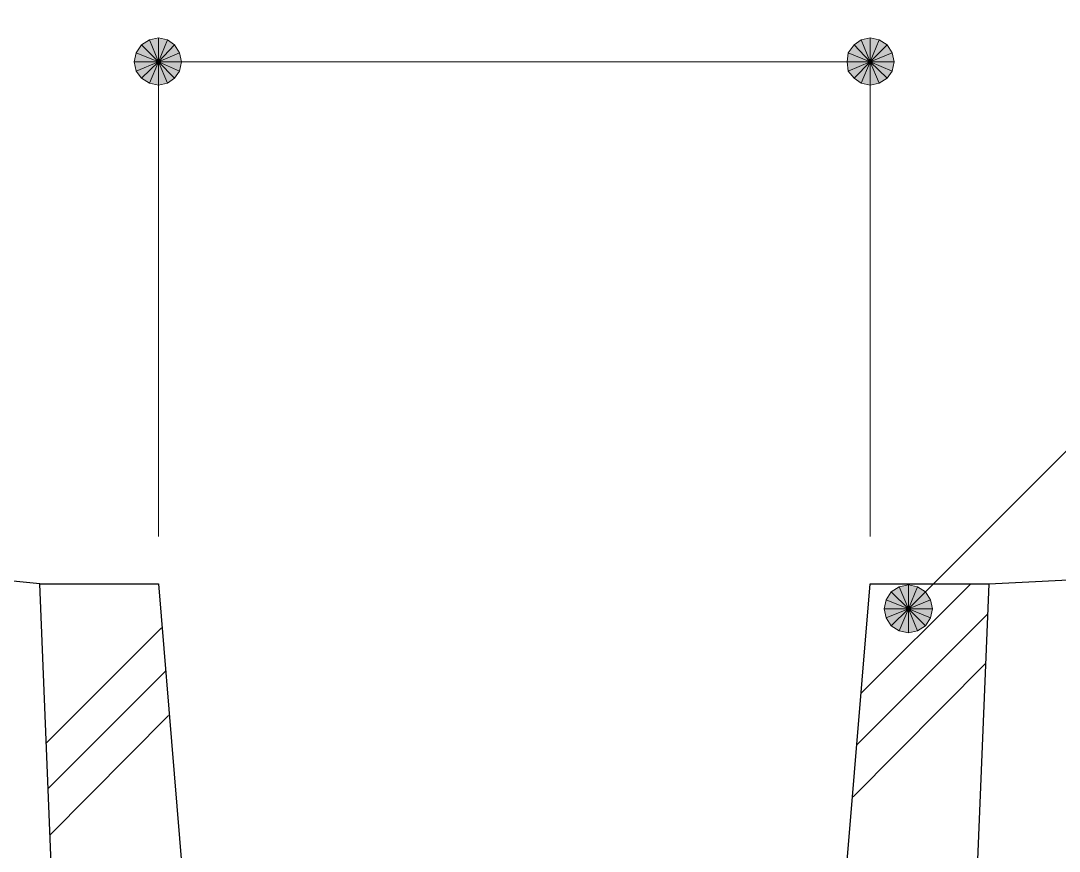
# Model space of a CAD drawing. Header units: millimetres. Extents: x 0 to 420, y 0 to 297.
# Drawn here: x 57.74 to 79.61, y 249.34 to 266.83 of the extents above; entities that cross this region are included whole.
import ezdxf

# ---------------------------------------------------------------- set-up
doc = ezdxf.new("R2010")
doc.units = ezdxf.units.MM

msp = doc.modelspace()

# ---------------------------------------------------------------- hatches: boundary and pattern name
h = msp.add_hatch(color=7)
h.paths.add_polyline_path([(60.643, 266.467), (60.452, 266.425), (60.643, 265.959), (60.643, 266.467)])
h.paths.add_polyline_path([(60.452, 266.425), (60.643, 265.959), (60.283, 266.319), (60.452, 266.425)])
h.paths.add_polyline_path([(60.643, 265.959), (60.283, 266.319), (60.177, 266.15), (60.643, 265.959)])
for points in [[(60.833, 266.425), (60.643, 266.467), (60.643, 265.959), (60.833, 266.425)], [(75.819, 266.425), (75.629, 266.467), (75.629, 265.959), (75.819, 266.425)], [(75.967, 254.254), (76.073, 254.085), (76.433, 254.445), (75.967, 254.254)]]:
    msp.add_hatch(color=7).paths.add_polyline_path(points)
h = msp.add_hatch(color=7)
h.paths.add_polyline_path([(61.129, 265.959), (61.087, 266.15), (60.643, 265.959), (61.129, 265.959)])
h.paths.add_polyline_path([(61.087, 266.15), (60.643, 265.959), (60.981, 266.319), (61.087, 266.15)])
h.paths.add_polyline_path([(60.643, 265.959), (60.981, 266.319), (60.833, 266.425), (60.643, 265.959)])
h = msp.add_hatch(color=7)
h.paths.add_polyline_path([(75.629, 266.467), (75.438, 266.425), (75.629, 265.959), (75.629, 266.467)])
h.paths.add_polyline_path([(75.438, 266.425), (75.629, 265.959), (75.29, 266.319), (75.438, 266.425)])
h.paths.add_polyline_path([(75.629, 265.959), (75.29, 266.319), (75.163, 266.15), (75.629, 265.959)])
h = msp.add_hatch(color=7)
h.paths.add_polyline_path([(76.137, 265.959), (76.094, 266.15), (75.629, 265.959), (76.137, 265.959)])
h.paths.add_polyline_path([(76.094, 266.15), (75.629, 265.959), (75.988, 266.319), (76.094, 266.15)])
h.paths.add_polyline_path([(75.629, 265.959), (75.988, 266.319), (75.819, 266.425), (75.629, 265.959)])
h = msp.add_hatch(color=7)
h.paths.add_polyline_path([(60.177, 266.15), (60.135, 265.959), (60.643, 265.959), (60.177, 266.15)])
h.paths.add_polyline_path([(60.135, 265.959), (60.643, 265.959), (60.177, 265.769), (60.135, 265.959)])
h.paths.add_polyline_path([(60.643, 265.959), (60.177, 265.769), (60.283, 265.621), (60.643, 265.959)])
h = msp.add_hatch(color=7)
h.paths.add_polyline_path([(75.163, 266.15), (75.142, 265.959), (75.629, 265.959), (75.163, 266.15)])
h.paths.add_polyline_path([(75.142, 265.959), (75.629, 265.959), (75.163, 265.769), (75.142, 265.959)])
h.paths.add_polyline_path([(75.629, 265.959), (75.163, 265.769), (75.29, 265.621), (75.629, 265.959)])
h = msp.add_hatch(color=7)
h.paths.add_polyline_path([(60.283, 265.621), (60.452, 265.515), (60.643, 265.959), (60.283, 265.621)])
h.paths.add_polyline_path([(60.452, 265.515), (60.643, 265.959), (60.643, 265.472), (60.452, 265.515)])
h.paths.add_polyline_path([(60.643, 265.959), (60.643, 265.472), (60.833, 265.515), (60.643, 265.959)])
h = msp.add_hatch(color=7)
h.paths.add_polyline_path([(60.833, 265.515), (60.981, 265.621), (60.643, 265.959), (60.833, 265.515)])
h.paths.add_polyline_path([(60.981, 265.621), (60.643, 265.959), (61.087, 265.769), (60.981, 265.621)])
h.paths.add_polyline_path([(60.643, 265.959), (61.087, 265.769), (61.129, 265.959), (60.643, 265.959)])
h = msp.add_hatch(color=7)
h.paths.add_polyline_path([(75.29, 265.621), (75.438, 265.515), (75.629, 265.959), (75.29, 265.621)])
h.paths.add_polyline_path([(75.438, 265.515), (75.629, 265.959), (75.629, 265.472), (75.438, 265.515)])
h.paths.add_polyline_path([(75.629, 265.959), (75.629, 265.472), (75.819, 265.515), (75.629, 265.959)])
h = msp.add_hatch(color=7)
h.paths.add_polyline_path([(75.819, 265.515), (75.988, 265.621), (75.629, 265.959), (75.819, 265.515)])
h.paths.add_polyline_path([(75.988, 265.621), (75.629, 265.959), (76.094, 265.769), (75.988, 265.621)])
h.paths.add_polyline_path([(75.629, 265.959), (76.094, 265.769), (76.137, 265.959), (75.629, 265.959)])
h = msp.add_hatch(color=7)
h.paths.add_polyline_path([(76.623, 254.91), (76.433, 254.953), (76.433, 254.445), (76.623, 254.91)])
h.paths.add_polyline_path([(76.433, 254.953), (76.433, 254.445), (76.242, 254.91), (76.433, 254.953)])
h.paths.add_polyline_path([(76.433, 254.445), (76.242, 254.91), (76.073, 254.804), (76.433, 254.445)])
h = msp.add_hatch(color=7)
h.paths.add_polyline_path([(76.073, 254.804), (75.967, 254.635), (76.433, 254.445), (76.073, 254.804)])
h.paths.add_polyline_path([(75.967, 254.635), (76.433, 254.445), (75.925, 254.445), (75.967, 254.635)])
h.paths.add_polyline_path([(76.433, 254.445), (75.925, 254.445), (75.967, 254.254), (76.433, 254.445)])
h = msp.add_hatch(color=7)
h.paths.add_polyline_path([(76.941, 254.445), (76.899, 254.635), (76.433, 254.445), (76.941, 254.445)])
h.paths.add_polyline_path([(76.899, 254.635), (76.433, 254.445), (76.793, 254.804), (76.899, 254.635)])
h.paths.add_polyline_path([(76.433, 254.445), (76.793, 254.804), (76.623, 254.91), (76.433, 254.445)])
h = msp.add_hatch(color=7)
h.paths.add_polyline_path([(76.073, 254.085), (76.242, 253.979), (76.433, 254.445), (76.073, 254.085)])
h.paths.add_polyline_path([(76.242, 253.979), (76.433, 254.445), (76.433, 253.937), (76.242, 253.979)])
h.paths.add_polyline_path([(76.433, 254.445), (76.433, 253.937), (76.623, 253.979), (76.433, 254.445)])
h = msp.add_hatch(color=7)
h.paths.add_polyline_path([(76.623, 253.979), (76.793, 254.085), (76.433, 254.445), (76.623, 253.979)])
h.paths.add_polyline_path([(76.793, 254.085), (76.433, 254.445), (76.899, 254.254), (76.793, 254.085)])
h.paths.add_polyline_path([(76.433, 254.445), (76.899, 254.254), (76.941, 254.445), (76.433, 254.445)])

# ---------------------------------------------------------------- linework, layer by layer
at = {"lineweight": 13}
for points in [[(76.433, 254.445), (88.815, 266.827)], [(60.643, 255.968), (60.643, 265.959)], [(60.643, 265.959), (75.629, 265.959)], [(75.629, 255.968), (75.629, 265.959)], [(75.438, 252.666), (77.745, 254.974)], [(78.105, 254.339), (75.353, 251.587)], [(58.272, 251.608), (60.706, 254.042)], [(78.063, 253.301), (75.269, 250.486)], [(60.791, 253.132), (58.314, 250.656)], [(58.357, 249.682), (60.854, 252.201)]]:
    msp.add_lwpolyline(points, dxfattribs=at)
at = {"lineweight": 0}
for points in [[(60.643, 265.959), (60.283, 266.319), (60.177, 266.15)], [(60.452, 266.425), (60.643, 265.959), (60.283, 266.319)], [(60.643, 266.467), (60.452, 266.425), (60.643, 265.959)], [(60.833, 266.425), (60.643, 266.467), (60.643, 265.959)], [(60.643, 265.959), (60.981, 266.319), (60.833, 266.425)], [(61.087, 266.15), (60.643, 265.959), (60.981, 266.319)], [(75.629, 265.959), (75.29, 266.319), (75.163, 266.15)], [(75.438, 266.425), (75.629, 265.959), (75.29, 266.319)], [(75.629, 266.467), (75.438, 266.425), (75.629, 265.959)], [(75.819, 266.425), (75.629, 266.467), (75.629, 265.959)], [(75.629, 265.959), (75.988, 266.319), (75.819, 266.425)], [(76.094, 266.15), (75.629, 265.959), (75.988, 266.319)], [(60.177, 266.15), (60.135, 265.959), (60.643, 265.959)], [(61.129, 265.959), (61.087, 266.15), (60.643, 265.959)], [(75.163, 266.15), (75.142, 265.959), (75.629, 265.959)], [(76.137, 265.959), (76.094, 266.15), (75.629, 265.959)], [(60.135, 265.959), (60.643, 265.959), (60.177, 265.769)], [(60.643, 265.959), (60.177, 265.769), (60.283, 265.621)], [(60.283, 265.621), (60.452, 265.515), (60.643, 265.959)], [(60.452, 265.515), (60.643, 265.959), (60.643, 265.472)], [(60.643, 265.959), (60.643, 265.472), (60.833, 265.515)], [(60.833, 265.515), (60.981, 265.621), (60.643, 265.959)], [(60.981, 265.621), (60.643, 265.959), (61.087, 265.769)], [(60.643, 265.959), (61.087, 265.769), (61.129, 265.959)], [(75.142, 265.959), (75.629, 265.959), (75.163, 265.769)], [(75.629, 265.959), (75.163, 265.769), (75.29, 265.621)], [(75.29, 265.621), (75.438, 265.515), (75.629, 265.959)], [(75.438, 265.515), (75.629, 265.959), (75.629, 265.472)], [(75.629, 265.959), (75.629, 265.472), (75.819, 265.515)], [(75.819, 265.515), (75.988, 265.621), (75.629, 265.959)], [(75.988, 265.621), (75.629, 265.959), (76.094, 265.769)], [(75.629, 265.959), (76.094, 265.769), (76.137, 265.959)], [(76.433, 254.953), (76.433, 254.445), (76.242, 254.91)], [(76.623, 254.91), (76.433, 254.953), (76.433, 254.445)], [(76.073, 254.804), (75.967, 254.635), (76.433, 254.445)], [(76.433, 254.445), (76.242, 254.91), (76.073, 254.804)], [(76.433, 254.445), (76.793, 254.804), (76.623, 254.91)], [(76.899, 254.635), (76.433, 254.445), (76.793, 254.804)], [(75.967, 254.635), (76.433, 254.445), (75.925, 254.445)], [(76.941, 254.445), (76.899, 254.635), (76.433, 254.445)], [(76.433, 254.445), (75.925, 254.445), (75.967, 254.254)], [(75.967, 254.254), (76.073, 254.085), (76.433, 254.445)], [(76.073, 254.085), (76.242, 253.979), (76.433, 254.445)], [(76.242, 253.979), (76.433, 254.445), (76.433, 253.937)], [(76.433, 254.445), (76.433, 253.937), (76.623, 253.979)], [(76.623, 253.979), (76.793, 254.085), (76.433, 254.445)], [(76.793, 254.085), (76.433, 254.445), (76.899, 254.254)], [(76.433, 254.445), (76.899, 254.254), (76.941, 254.445)]]:
    msp.add_lwpolyline(points, close=True, dxfattribs=at)
at = {"lineweight": 30}
for points in [[(58.145, 254.974), (38.142, 256.963)], [(78.126, 254.974), (110.321, 256.582)]]:
    msp.add_lwpolyline(points, dxfattribs=at)
at = {"lineweight": 25}
msp.add_lwpolyline([(78.126, 254.974), (77.597, 241.977), (75.629, 239.966), (60.643, 239.966), (58.674, 241.977), (58.145, 254.974), (60.643, 254.974), (61.637, 242.972), (74.634, 242.972), (75.629, 254.974)], close=True, dxfattribs=at)

doc.saveas('drawing.dxf')
